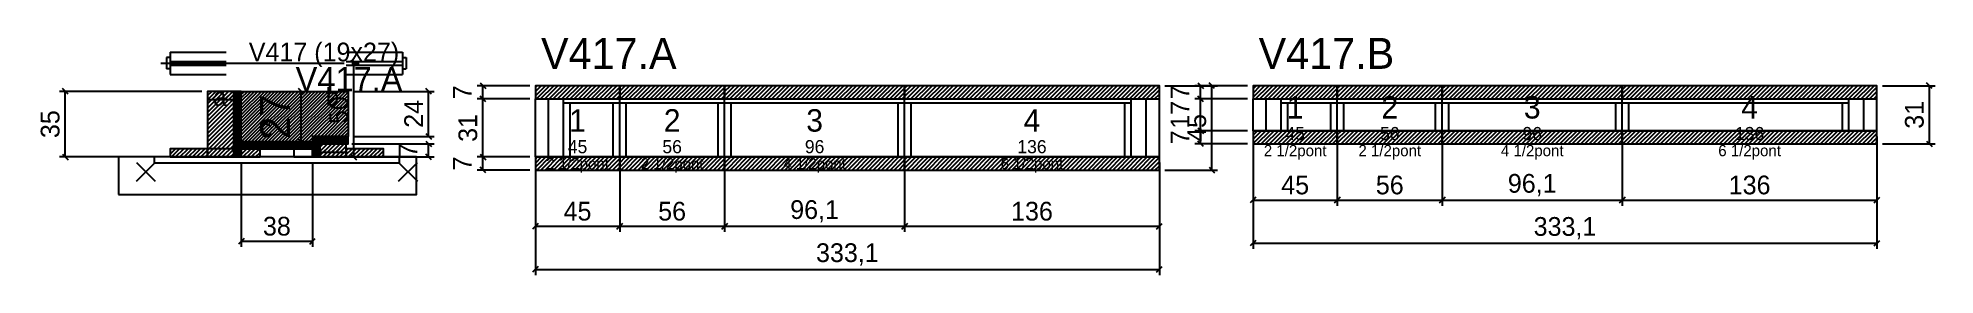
# Model space of a CAD drawing. Extents: x -69 to 944, y -94 to 32.
import ezdxf
from ezdxf.enums import TextEntityAlignment as Align

# ---------------------------------------------------------------- set-up
doc = ezdxf.new("R2010")
doc.units = 0
for name, color, linetype in [('5', 5, 'Continuous'), ('barrote', 126, 'Continuous'), ('CONCRETO', 251, 'Continuous'), ('COTA', 241, 'Continuous'), ('Cota Seção (2x)', 241, 'Continuous'), ('detalhes', 7, 'Continuous'), ('Hachura', 251, 'Continuous'), ('Madeira', 126, 'Continuous'), ('NOMENCLATURA', 7, 'Continuous'), ('Painéis', 200, 'Continuous'), ('presilha', 224, 'Continuous'), ('SARR_2.2x7', 40, 'Continuous'), ('SARR_3.5x7', 81, 'Continuous'), ('SCO-___-LAJ', 224, 'Continuous'), ('TENSOR', 224, 'Continuous'), ('texto', 7, 'Continuous'), ('Texto Seção', 7, 'Continuous')]:
    doc.layers.add(name, color=color, linetype=linetype)
doc.dimstyles.new('PAINEL', dxfattribs={"dimtxt": 10, "dimasz": 3, "dimexe": 3, "dimexo": 3, "dimgap": 3, "dimtad": 1, "dimblk": 'OBLIQUE', "dimblk1": 'OBLIQUE', "dimcen": 2.5, "dimclrd": 4, "dimclre": 4, "dimclrt": 240, "dimazin": 3, "dimtfac": 1, "dimtmove": 0, "dimatfit": 3})
doc.dimstyles.new('SECAO2X', dxfattribs={"dimtxt": 16, "dimasz": 3, "dimexe": 3, "dimexo": 3, "dimgap": 3, "dimtad": 1, "dimblk": 'OBLIQUE', "dimblk1": 'OBLIQUE', "dimcen": 2.5, "dimclrd": 4, "dimclre": 4, "dimclrt": 240, "dimazin": 3, "dimtfac": 1, "dimtmove": 0, "dimatfit": 3})

# ---------------------------------------------------------------- blocks, each defined once
blk = doc.blocks.new('_OBLIQUE')
at = {"color": 0, "linetype": 'BYBLOCK'}
blk.add_line((-0.5, -0.5), (0.5, 0.5), dxfattribs=at)

msp = doc.modelspace()

# ---------------------------------------------------------------- hatches: boundary and pattern name
at = {"layer": 'COTA'}
h = msp.add_hatch(dxfattribs=at)
h.set_pattern_fill('ANSI31', scale=0.4)
h.paths.add_polyline_path([(40, -23), (40, 4), (97, 4), (97, -20), (78, -20), (78, -23)])
h = msp.add_hatch(dxfattribs=at)
h.set_pattern_fill('ANSI31', scale=0.5)
h.paths.add_polyline_path([(197, 0), (242, 0), (242, 7), (197, 7)])
h = msp.add_hatch(dxfattribs=at)
h.set_pattern_fill('ANSI31', scale=0.5)
h.paths.add_polyline_path([(242, 0), (298, 0), (298, 7), (242, 7)])
h = msp.add_hatch(dxfattribs=at)
h.set_pattern_fill('ANSI31', scale=0.5)
h.paths.add_polyline_path([(298, 0), (394.1, 0), (394.1, 7), (298, 7)])
h = msp.add_hatch(dxfattribs=at)
h.set_pattern_fill('ANSI31', scale=0.5)
h.paths.add_polyline_path([(394.1, 0), (530.1, 0), (530.1, 7), (394.1, 7)])
h = msp.add_hatch(dxfattribs=at)
h.set_pattern_fill('ANSI31', scale=0.5)
h.paths.add_polyline_path([(580.1, 0), (625.1, 0), (625.1, 7), (580.1, 7)])
h = msp.add_hatch(dxfattribs=at)
h.set_pattern_fill('ANSI31', scale=0.5)
h.paths.add_polyline_path([(625.1, 0), (681.1, 0), (681.1, 7), (625.1, 7)])
h = msp.add_hatch(dxfattribs=at)
h.set_pattern_fill('ANSI31', scale=0.5)
h.paths.add_polyline_path([(681.1, 0), (777.2, 0), (777.2, 7), (681.1, 7)])
h = msp.add_hatch(dxfattribs=at)
h.set_pattern_fill('ANSI31', scale=0.5)
h.paths.add_polyline_path([(777.2, 0), (913.2, 0), (913.2, 7), (777.2, 7)])
h = msp.add_hatch(dxfattribs=at)
h.set_pattern_fill('ANSI31', scale=0.5)
h.paths.add_polyline_path([(580.1, -24), (625.1, -24), (625.1, -17), (580.1, -17)])
h = msp.add_hatch(dxfattribs=at)
h.set_pattern_fill('ANSI31', scale=0.5)
h.paths.add_polyline_path([(625.1, -24), (681.1, -24), (681.1, -17), (625.1, -17)])
h = msp.add_hatch(dxfattribs=at)
h.set_pattern_fill('ANSI31', scale=0.5)
h.paths.add_polyline_path([(681.1, -24), (777.2, -24), (777.2, -17), (681.1, -17)])
h = msp.add_hatch(dxfattribs=at)
h.set_pattern_fill('ANSI31', scale=0.5)
h.paths.add_polyline_path([(777.2, -24), (913.2, -24), (913.2, -17), (777.2, -17)])
h = msp.add_hatch(dxfattribs=at)
h.set_pattern_fill('ANSI31', scale=0.5)
h.paths.add_polyline_path([(197, -38), (242, -38), (242, -31), (197, -31)])
h = msp.add_hatch(dxfattribs=at)
h.set_pattern_fill('ANSI31', scale=0.5)
h.paths.add_polyline_path([(242, -38), (298, -38), (298, -31), (242, -31)])
h = msp.add_hatch(dxfattribs=at)
h.set_pattern_fill('ANSI31', scale=0.5)
h.paths.add_polyline_path([(298, -38), (394.1, -38), (394.1, -31), (298, -31)])
h = msp.add_hatch(dxfattribs=at)
h.set_pattern_fill('ANSI31', scale=0.5)
h.paths.add_polyline_path([(394.1, -38), (530.1, -38), (530.1, -31), (394.1, -31)])
at = {"layer": 'Hachura'}
h = msp.add_hatch(dxfattribs=at)
h.set_pattern_fill('ANSI31', scale=0.5)
h.paths.add_polyline_path([(22, -31), (36, -31), (36, 4), (22, 4)])
h = msp.add_hatch(dxfattribs=at)
h.set_pattern_fill('ANSI31', scale=0.5)
h.paths.add_polyline_path([(22, -0.4), (36, -0.4), (36, 4), (22, 4)])
h = msp.add_hatch(dxfattribs=at)
h.set_pattern_fill('SOLID')
h.paths.add_polyline_path([(36, -31), (40, -31), (40, 4), (36, 4)])
h = msp.add_hatch(dxfattribs=at)
h.set_pattern_fill('SOLID')
h.paths.add_polyline_path([(78, -24), (97, -24), (97, -20), (78, -20)])
h = msp.add_hatch(dxfattribs=at)
h.set_pattern_fill('ANSI31', scale=0.5)
h.paths.add_polyline_path([(2, -31), (22, -31), (22, -26.6), (2, -26.6)])
h = msp.add_hatch(dxfattribs=at)
h.set_pattern_fill('SOLID')
h.paths.add_polyline_path([(40, -26.6), (78, -26.6), (78, -23), (40, -23)])
h = msp.add_hatch(dxfattribs=at)
h.set_pattern_fill('ANSI31', scale=0.5)
h.paths.add_polyline_path([(40, -31), (50, -31), (50, -26.6), (40, -26.6)])
h = msp.add_hatch(dxfattribs=at)
h.set_pattern_fill('SOLID')
h.paths.add_polyline_path([(78, -31), (82, -31), (82, -24), (78, -24)])
h = msp.add_hatch(dxfattribs=at)
h.set_pattern_fill('ANSI31', scale=0.5)
h.paths.add_polyline_path([(82, -31), (96, -31), (96, -24), (82, -24)])
h = msp.add_hatch(dxfattribs=at)
h.set_pattern_fill('ANSI31', scale=0.5)
h.paths.add_polyline_path([(82, -28.4), (96, -28.4), (96, -24), (82, -24)])
h = msp.add_hatch(dxfattribs=at)
h.set_pattern_fill('ANSI31', scale=0.5)
h.paths.add_polyline_path([(96, -31), (116, -31), (116, -26.6), (96, -26.6)])

# ---------------------------------------------------------------- linework, layer by layer
for p, q in [((0, 22), (0, 16)), ((2, 22), (0, 22)), ((2, 25), (32, 25)), ((2, 25), (2, 13)), ((96, 25), (126, 25)), ((126, 25), (126, 13)), ((126, 22), (128, 22)), ((128, 22), (128, 16)), ((2, 16), (0, 16)), ((2, 20), (32, 20)), ((2, 18), (32, 18)), ((2, 13), (32, 13)), ((96, 20), (126, 20)), ((96, 18), (126, 18)), ((96, 13), (126, 13)), ((126, 16), (128, 16))]:
    msp.add_line(p, q)
at = {"layer": 'barrote'}
msp.add_lwpolyline([(-25.5, -51), (133.5, -51), (133.5, -31), (-25.5, -31)], close=True, dxfattribs=at)
at = {"layer": 'CONCRETO'}
msp.add_lwpolyline([(40, -23), (40, 4), (97, 4), (97, -20), (78, -20), (78, -23)], close=True, dxfattribs=at)
at = {"layer": 'Madeira'}
for points in [[(22, -31), (36, -31), (36, 4), (22, 4)], [(22, -0.4), (36, -0.4), (36, 4), (22, 4)], [(2, -31), (22, -31), (22, -26.6), (2, -26.6)], [(22, -31), (36, -31), (36, -26.6), (22, -26.6)], [(40, -31), (50, -31), (50, -26.6), (40, -26.6)], [(68, -31), (78, -31), (78, -26.6), (68, -26.6)], [(82, -31), (96, -31), (96, -24), (82, -24)], [(82, -28.4), (96, -28.4), (96, -24), (82, -24)], [(96, -31), (116, -31), (116, -26.6), (96, -26.6)]]:
    msp.add_lwpolyline(points, close=True, dxfattribs=at)
at = {"layer": 'Painéis'}
for p, q in [((197, 0), (242, 0)), ((197, -31), (197, 0)), ((242, -31), (242, 0)), ((242, -31), (242, 0)), ((242, 0), (298, 0)), ((242, -31), (242, 0)), ((298, -31), (298, 0)), ((298, -31), (298, 0)), ((298, 0), (394.1, 0)), ((298, -31), (298, 0)), ((394.1, -31), (394.1, 0)), ((394.1, -31), (394.1, 0)), ((394.1, 0), (530.1, 0)), ((394.1, -31), (394.1, 0)), ((530.1, -31), (530.1, 0)), ((580.1, 0), (625.1, 0)), ((580.1, -17), (580.1, 0)), ((625.1, -17), (625.1, 0)), ((625.1, -17), (625.1, 0)), ((625.1, 0), (681.1, 0)), ((625.1, -17), (625.1, 0)), ((681.1, -17), (681.1, 0)), ((681.1, -17), (681.1, 0)), ((681.1, 0), (777.2, 0)), ((681.1, -17), (681.1, 0)), ((777.2, -17), (777.2, 0)), ((777.2, -17), (777.2, 0)), ((777.2, 0), (913.2, 0)), ((777.2, -17), (777.2, 0)), ((913.2, -17), (913.2, 0)), ((580.1, -17), (625.1, -17)), ((625.1, -17), (681.1, -17)), ((681.1, -17), (777.2, -17)), ((777.2, -17), (913.2, -17)), ((197, -31), (242, -31)), ((242, -31), (298, -31)), ((298, -31), (394.1, -31)), ((394.1, -31), (530.1, -31))]:
    msp.add_line(p, q, dxfattribs=at)
for points in [[(36, -31), (40, -31), (40, 4), (36, 4)], [(78, -24), (97, -24), (97, -20), (78, -20)], [(40, -26.6), (78, -26.6), (78, -23), (40, -23)], [(78, -31), (82, -31), (82, -24), (78, -24)]]:
    msp.add_lwpolyline(points, close=True, dxfattribs=at)
at = {"layer": 'presilha'}
for p, q in [((-16, -44), (-6, -34)), ((-16, -34), (-6, -44)), ((124, -44), (134, -34)), ((124, -34), (134, -44))]:
    msp.add_line(p, q, dxfattribs=at)
at = {"layer": 'SARR_2.2x7'}
for p, q in [((204, -31), (204, 0)), ((523.1, -31), (523.1, 0)), ((587.1, -17), (587.1, 0)), ((906.2, -17), (906.2, 0)), ((212, -2.2), (242, -2.2)), ((242, -2.2), (298, -2.2)), ((298, -2.2), (394.1, -2.2)), ((394.1, -2.2), (515.1, -2.2)), ((595.1, -2.2), (625.1, -2.2)), ((625.1, -2.2), (681.1, -2.2)), ((681.1, -2.2), (777.2, -2.2)), ((777.2, -2.2), (898.2, -2.2))]:
    msp.add_line(p, q, dxfattribs=at)
at = {"layer": 'SARR_3.5x7'}
for p, q in [((212, -31), (212, 0)), ((242, -31), (242, 0)), ((242, -31), (242, 0)), ((298, -31), (298, 0)), ((298, -31), (298, 0)), ((394.1, -31), (394.1, 0)), ((394.1, -31), (394.1, 0)), ((515.1, -31), (515.1, 0)), ((595.1, -17), (595.1, 0)), ((625.1, -17), (625.1, 0)), ((625.1, -17), (625.1, 0)), ((681.1, -17), (681.1, 0)), ((681.1, -17), (681.1, 0)), ((777.2, -17), (777.2, 0)), ((777.2, -17), (777.2, 0)), ((898.2, -17), (898.2, 0)), ((215.5, -31), (215.5, -2.2)), ((238.5, -31), (238.5, -2.2)), ((245.5, -31), (245.5, -2.2)), ((294.5, -31), (294.5, -2.2)), ((301.5, -31), (301.5, -2.2)), ((390.6, -31), (390.6, -2.2)), ((397.6, -31), (397.6, -2.2)), ((511.6, -31), (511.6, -2.2)), ((598.6, -17), (598.6, -2.2)), ((621.6, -17), (621.6, -2.2)), ((628.6, -17), (628.6, -2.2)), ((677.6, -17), (677.6, -2.2)), ((684.6, -17), (684.6, -2.2)), ((773.7, -17), (773.7, -2.2)), ((780.7, -17), (780.7, -2.2)), ((894.7, -17), (894.7, -2.2)), ((595.1, -17), (598.6, -17)), ((621.6, -17), (625.1, -17)), ((625.1, -17), (628.6, -17)), ((677.6, -17), (681.1, -17)), ((681.1, -17), (684.6, -17)), ((773.7, -17), (777.2, -17)), ((777.2, -17), (780.7, -17)), ((894.7, -17), (898.2, -17)), ((212, -31), (215.5, -31)), ((238.5, -31), (242, -31)), ((242, -31), (245.5, -31)), ((294.5, -31), (298, -31)), ((298, -31), (301.5, -31)), ((390.6, -31), (394.1, -31)), ((394.1, -31), (397.6, -31)), ((511.6, -31), (515.1, -31))]:
    msp.add_line(p, q, dxfattribs=at)
at = {"layer": 'SCO-___-LAJ'}
for points in [[(197, 0), (242, 0), (242, 7), (197, 7)], [(242, 0), (298, 0), (298, 7), (242, 7)], [(298, 0), (394.1, 0), (394.1, 7), (298, 7)], [(394.1, 0), (530.1, 0), (530.1, 7), (394.1, 7)], [(580.1, 0), (625.1, 0), (625.1, 7), (580.1, 7)], [(625.1, 0), (681.1, 0), (681.1, 7), (625.1, 7)], [(681.1, 0), (777.2, 0), (777.2, 7), (681.1, 7)], [(777.2, 0), (913.2, 0), (913.2, 7), (777.2, 7)], [(580.1, -24), (625.1, -24), (625.1, -17), (580.1, -17)], [(625.1, -24), (681.1, -24), (681.1, -17), (625.1, -17)], [(681.1, -24), (777.2, -24), (777.2, -17), (681.1, -17)], [(777.2, -24), (913.2, -24), (913.2, -17), (777.2, -17)], [(-6.5, -34.2), (124.5, -34.2), (124.5, -31), (-6.5, -31)], [(197, -38), (242, -38), (242, -31), (197, -31)], [(242, -38), (298, -38), (298, -31), (242, -31)], [(298, -38), (394.1, -38), (394.1, -31), (298, -31)], [(394.1, -38), (530.1, -38), (530.1, -31), (394.1, -31)]]:
    msp.add_lwpolyline(points, close=True, dxfattribs=at)
at = {"layer": 'TENSOR'}
msp.add_line((-3, 19), (95, 19), dxfattribs=at)

# ---------------------------------------------------------------- texts
at = {"layer": '5'}
for s, height, p in [('1', 12, (602.6, -4.5)), ('2', 12, (653.1, -4.5)), ('3', 12, (729.15, -4.5)), ('4', 12, (845.2, -4.5)), ('1', 12, (219.5, -11.5)), ('2', 12, (270, -11.5)), ('3', 12, (346.05, -11.5)), ('4', 12, (462.1, -11.5)), ('45', 7, (602.6, -18.5)), ('56', 7, (653.1, -18.5)), ('96', 7, (729.15, -18.5)), ('136', 7, (845.2, -18.5)), ('45', 7, (219.5, -25.5)), ('56', 7, (270, -25.5)), ('96', 7, (346.05, -25.5)), ('136', 7, (462.1, -25.5))]:
    msp.add_text(s, height=height, dxfattribs=at).set_placement(p, align=Align.MIDDLE_CENTER)
at = {"layer": 'detalhes'}
for s, p in [('a', (25, -3.7)), ('b', (85, -3.7)), ('c', (50, -20.5))]:
    msp.add_text(s, height=9.6, dxfattribs=at).set_placement(p)
at = {"layer": 'NOMENCLATURA'}
for s, p in [('V417.A', (200, 16)), ('V417.B', (583.1, 16))]:
    msp.add_text(s, height=16.5, dxfattribs=at).set_placement(p)
at = {"layer": 'texto', "char_height": 6, "attachment_point": 5}
for s, insert in [('2 1/2pont', (602.6, -28.5)), ('2 1/2pont', (653.1, -28.5)), ('4 1/2pont', (729.15, -28.5)), ('6 1/2pont', (845.2, -28.5)), ('2 1/2pont', (219.5, -35.5)), ('2 1/2pont', (270, -35.5)), ('4 1/2pont', (346.05, -35.5)), ('6 1/2pont', (462.1, -35.5))]:
    msp.add_mtext(s, dxfattribs=dict(at, insert=insert))
at = {"layer": 'Texto Seção'}
for s, height, p in [('V417 (19x27)', 10, (44, 20)), ('V417.A', 13, (69, 4))]:
    msp.add_text(s, height=height, dxfattribs=at).set_placement(p)

# ---------------------------------------------------------------- dimensions: what is measured, and where the dimension line sits
at = {"layer": 'COTA'}
for base, p1, p2 in [((100, -31), (96, -31), (96, 19)), ((-54, -31), (2, -31), (22, 4)), ((140, -20), (97, -20), (97, 4)), ((169, 0), (197, 0), (197, 7)), ((169, -31), (197, -31), (197, 0)), ((558.1, -38), (530.1, -38), (530.1, 7)), ((552.1, 0), (580.1, 0), (580.1, 7)), ((552.1, -17), (580.1, -17), (580.1, 0)), ((941.2, -24), (913.2, -24), (913.2, 7)), ((552.1, -24), (580.1, -24), (580.1, -17)), ((140, -31), (96, -31), (96, -24)), ((169, -38), (197, -38), (197, -31))]:
    msp.add_linear_dim(base=base, p1=p1, p2=p2, angle=90, dimstyle='PAINEL', dxfattribs=at).render()
for base, p1, p2 in [((580.1, -54), (580.1, -17), (625.1, -17)), ((580.1, -77), (580.1, -17), (913.2, -17)), ((625.1, -54), (625.1, -17), (681.1, -17)), ((681.1, -54), (681.1, -17), (777.2, -17)), ((777.2, -54), (777.2, -17), (913.2, -17)), ((40, -76), (40, -31), (78, -31)), ((197, -68), (197, -31), (242, -31)), ((197, -91), (197, -31), (530.1, -31)), ((242, -68), (242, -31), (298, -31)), ((298, -68), (298, -31), (394.1, -31)), ((394.1, -68), (394.1, -31), (530.1, -31))]:
    msp.add_linear_dim(base=base, p1=p1, p2=p2, dimstyle='PAINEL', dxfattribs=at).render()
at = {"layer": 'Cota Seção (2x)'}
msp.add_linear_dim(base=(72, -23), p1=(40, -23), p2=(40, 4), angle=90, dimstyle='SECAO2X', dxfattribs=at).render()

doc.saveas('drawing.dxf')
